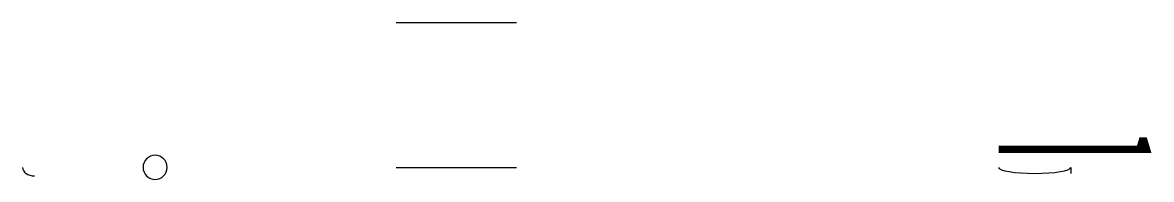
# Model space of a CAD drawing. Header units: millimetres. Extents: x -3100 to 6269, y -100 to 1200.
import ezdxf

# ---------------------------------------------------------------- set-up
doc = ezdxf.new("R2010")
doc.units = ezdxf.units.MM
doc.layers.add('CIZIM', color=7, linetype='Continuous')

# ---------------------------------------------------------------- blocks, each defined once
blk = doc.blocks.new('EGRI')
for points, format in [([(0, 300, 20, 20, 0), (400, 300, 40, 20, 0), (400, 500, 0, 0, 0)], "xyseb"), ([(0, 0, 1), (200, 0), (200, -100)], "xyb")]:
    blk.add_lwpolyline(points, format=format)

msp = doc.modelspace()

# ---------------------------------------------------------------- linework, layer by layer
at = {"layer": 'CIZIM'}
msp.add_line((0, 0), (1000, 0), dxfattribs=at)
at = {"layer": 'CIZIM', "extrusion": (0, 0, -1)}
msp.add_circle((2000, 0), 100, dxfattribs=at)
at = {"layer": 'CIZIM', "extrusion": (0, 1, 1)}
msp.add_arc((3000, 0), 100, 0, 90, dxfattribs=at)
at = {"layer": 'YOK'}
msp.add_line((0, 1200), (1000, 1200), dxfattribs=at)

# ---------------------------------------------------------------- block references
at = {"layer": 'CIZIM', "xscale": 3, "yscale": 0.5}
msp.add_blockref('EGRI', (5000, 0), dxfattribs=at)

doc.saveas('drawing.dxf')
